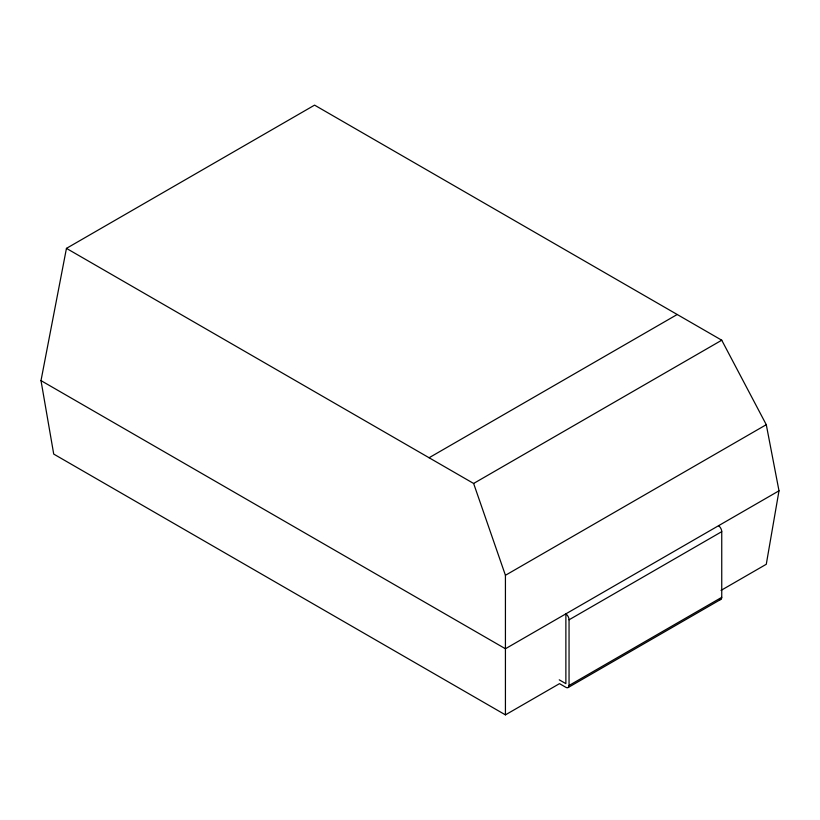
<?xml version="1.0" encoding="UTF-8"?>
<svg xmlns="http://www.w3.org/2000/svg" width="820" height="820" viewBox="0 0 820 820"><rect width="100%" height="100%" fill="white"/><g stroke="black" fill="none" stroke-linecap="round" stroke-linejoin="round"><path stroke-width="1.23" d="M718.556 525.702A5.074 2.931 60 0 1 721.743 531.657L721.743 597.329L569.049 685.489A4.5 2.593 60 0 1 565.872 687.324L559.506 683.644L505.427 714.866L53.72 454.075L41 380.613L66.451 248.378L314.572 105.134L721.743 340.208L766.28 424.688L779 490.811L766.28 564.273L721.026 590.4M429.085 457.744L677.207 314.501M66.451 248.378L473.622 483.462L721.743 340.208M505.427 714.866L505.427 575.291L766.28 424.688M779 490.811L505.427 648.753L41 380.613M569.049 685.489L569.049 619.807L721.743 531.657M568.116 687.539L720.811 599.389M559.25 679.831L565.872 683.644L565.872 613.862A5.074 2.931 60 0 1 569.049 619.807M473.622 483.462L505.427 575.291M721.743 597.329A4.5 2.593 60 0 1 719.386 599.512"/></g></svg>
